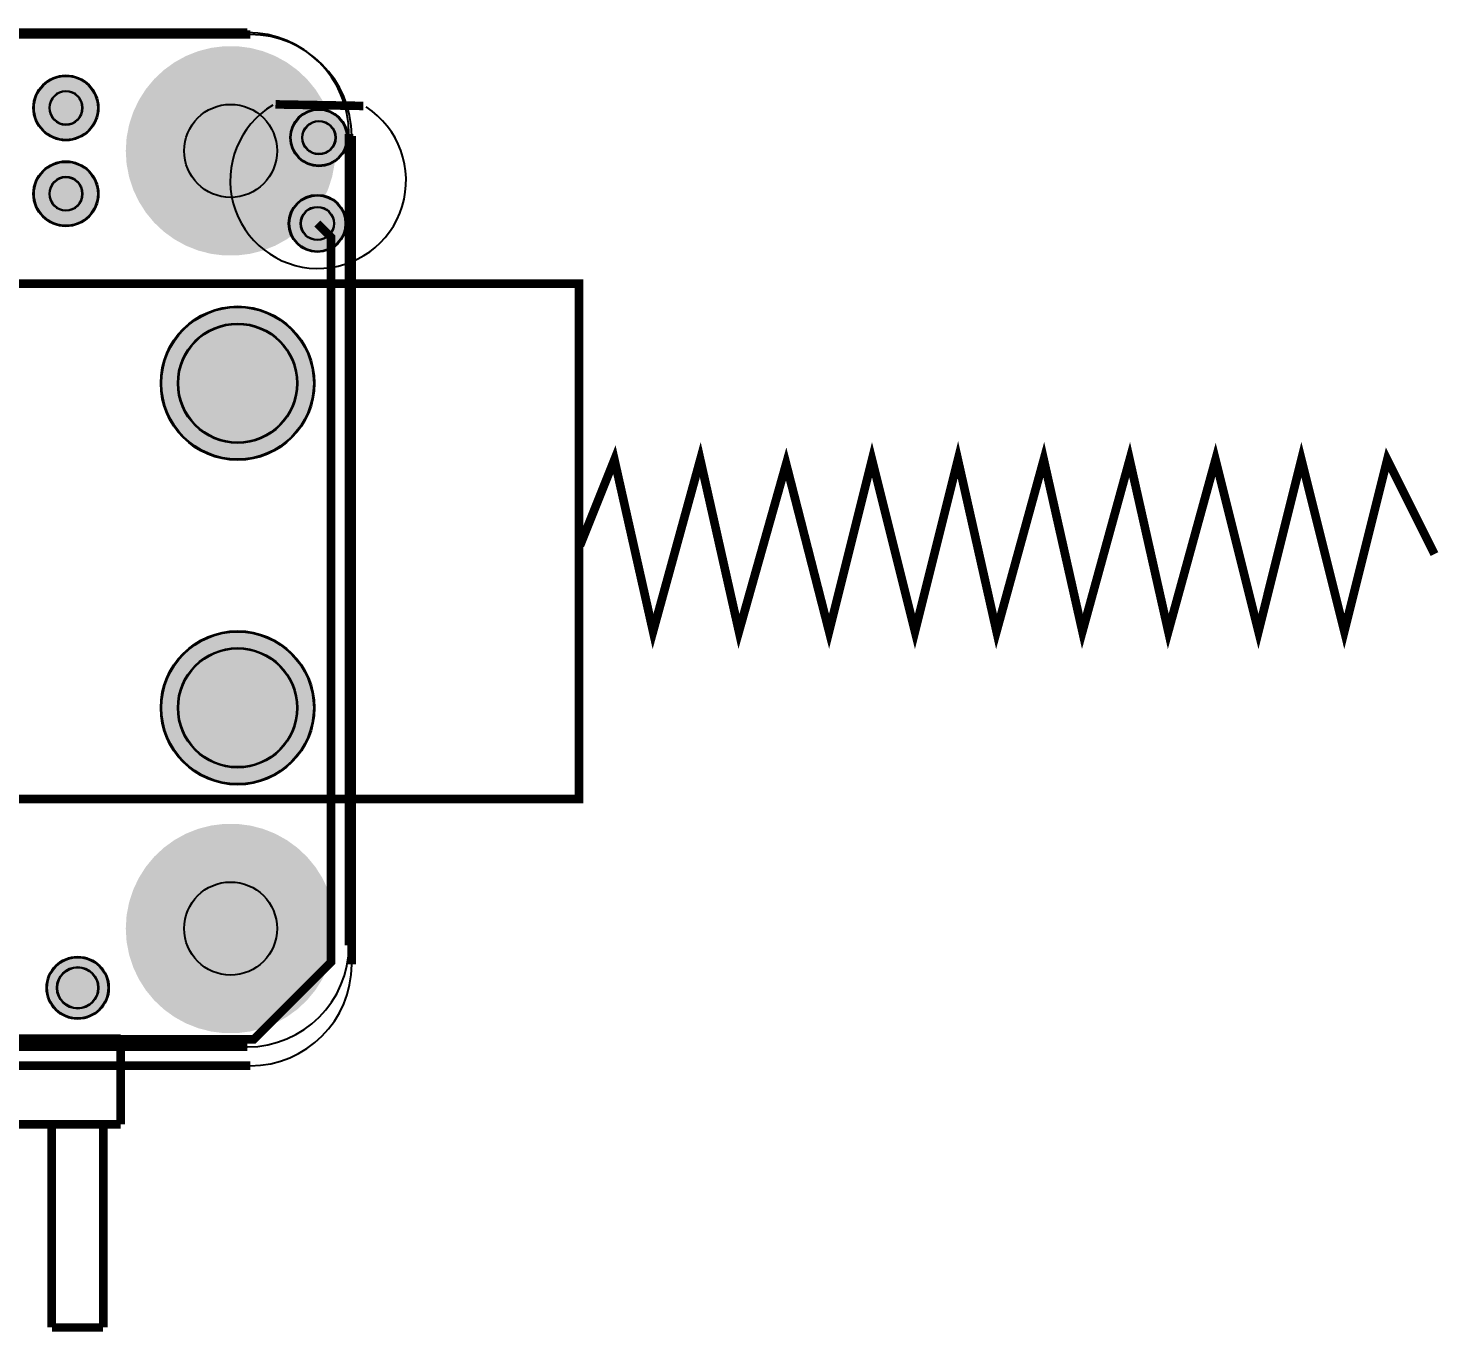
# Model space of a CAD drawing. Header units: millimetres. Extents: x -24 to 97, y -40 to 2.
# Drawn here: x 55.43 to 97.16, y -38.37 to 0.19 of the extents above; entities that cross this region are included whole.
import ezdxf

# ---------------------------------------------------------------- set-up
doc = ezdxf.new("R2010")
doc.units = ezdxf.units.MM
for name, color, linetype, true_color in [('BoardOutLine', 7, 'Continuous', 0xff00ff), ('BottomLayer', 7, 'Continuous', 0x0000ff), ('BottomSolderMaskLayer', 7, 'Continuous', 0xaa00ff), ('Document', 7, 'Continuous', 0xffffff), ('Multi-Layer', 7, 'Continuous', 0xc0c0c0), ('TopSilkLayer', 7, 'Continuous', 0xffcc00), ('TopSolderMaskLayer', 7, 'Continuous', 0x800080)]:
    doc.layers.add(name, color=color, linetype=linetype, true_color=true_color)

msp = doc.modelspace()

# ---------------------------------------------------------------- hatches: boundary and pattern name
at = {"layer": 'BottomSolderMaskLayer'}
for points in [[(55.583, -2.17, 1), (57.513, -2.17, 1)], [(63.179, -3.049, 1), (64.881, -3.049, 1)], [(55.583, -4.71, 1), (57.513, -4.71, 1)], [(63.135, -5.588, 1), (64.837, -5.588, 1)], [(59.351, -10.313, 1), (63.902, -10.313, 1)], [(59.351, -19.913, 1), (63.902, -19.913, 1)], [(55.971, -28.194, 1), (57.822, -28.194, 1)]]:
    msp.add_hatch(color=256, dxfattribs=at).paths.add_polyline_path(points)
at = {"layer": 'Document'}
for points in [[(64.518, -3.44), (64.494, -3.052), (64.421, -2.669), (64.3, -2.299), (64.135, -1.947), (63.926, -1.618), (63.678, -1.318), (63.394, -1.052), (63.079, -0.823), (62.738, -0.635), (62.376, -0.492), (61.999, -0.395), (61.613, -0.346), (61.224, -0.346), (60.837, -0.395), (60.46, -0.492), (60.098, -0.635), (59.757, -0.823), (59.442, -1.052), (59.158, -1.318), (58.91, -1.618), (58.702, -1.947), (58.536, -2.299), (58.416, -2.669), (58.342, -3.052), (58.318, -3.44), (58.342, -3.829), (58.416, -4.211), (58.536, -4.581), (58.702, -4.933), (58.91, -5.262), (59.158, -5.562), (59.442, -5.829), (59.757, -6.057), (60.098, -6.245), (60.46, -6.388), (60.837, -6.485), (61.224, -6.534), (61.613, -6.534), (61.999, -6.485), (62.376, -6.388), (62.738, -6.245), (63.079, -6.057), (63.394, -5.829), (63.678, -5.562), (63.926, -5.262), (64.135, -4.933), (64.3, -4.581), (64.421, -4.211), (64.494, -3.829), (64.518, -3.44)], [(64.518, -3.44), (64.494, -3.052), (64.421, -2.669), (64.3, -2.299), (64.135, -1.947), (63.926, -1.618), (63.678, -1.318), (63.394, -1.052), (63.079, -0.823), (62.738, -0.635), (62.376, -0.492), (61.999, -0.395), (61.613, -0.346), (61.224, -0.346), (60.837, -0.395), (60.46, -0.492), (60.098, -0.635), (59.757, -0.823), (59.442, -1.052), (59.158, -1.318), (58.91, -1.618), (58.702, -1.947), (58.536, -2.299), (58.416, -2.669), (58.342, -3.052), (58.318, -3.44), (58.342, -3.829), (58.416, -4.211), (58.536, -4.581), (58.702, -4.933), (58.91, -5.262), (59.158, -5.562), (59.442, -5.829), (59.757, -6.057), (60.098, -6.245), (60.46, -6.388), (60.837, -6.485), (61.224, -6.534), (61.613, -6.534), (61.999, -6.485), (62.376, -6.388), (62.738, -6.245), (63.079, -6.057), (63.394, -5.829), (63.678, -5.562), (63.926, -5.262), (64.135, -4.933), (64.3, -4.581), (64.421, -4.211), (64.494, -3.829), (64.518, -3.44)], [(64.518, -26.44), (64.494, -26.052), (64.421, -25.669), (64.3, -25.299), (64.135, -24.947), (63.926, -24.618), (63.678, -24.318), (63.394, -24.052), (63.079, -23.823), (62.738, -23.635), (62.376, -23.492), (61.999, -23.395), (61.613, -23.346), (61.224, -23.346), (60.837, -23.395), (60.46, -23.492), (60.098, -23.635), (59.757, -23.823), (59.442, -24.052), (59.158, -24.318), (58.91, -24.618), (58.702, -24.947), (58.536, -25.299), (58.416, -25.669), (58.342, -26.052), (58.318, -26.44), (58.342, -26.829), (58.416, -27.211), (58.536, -27.581), (58.702, -27.933), (58.91, -28.262), (59.158, -28.562), (59.442, -28.829), (59.757, -29.057), (60.098, -29.245), (60.46, -29.388), (60.837, -29.485), (61.224, -29.534), (61.613, -29.534), (61.999, -29.485), (62.376, -29.388), (62.738, -29.245), (63.079, -29.057), (63.394, -28.829), (63.678, -28.562), (63.926, -28.262), (64.135, -27.933), (64.3, -27.581), (64.421, -27.211), (64.494, -26.829), (64.518, -26.44)], [(64.518, -26.44), (64.494, -26.052), (64.421, -25.669), (64.3, -25.299), (64.135, -24.947), (63.926, -24.618), (63.678, -24.318), (63.394, -24.052), (63.079, -23.823), (62.738, -23.635), (62.376, -23.492), (61.999, -23.395), (61.613, -23.346), (61.224, -23.346), (60.837, -23.395), (60.46, -23.492), (60.098, -23.635), (59.757, -23.823), (59.442, -24.052), (59.158, -24.318), (58.91, -24.618), (58.702, -24.947), (58.536, -25.299), (58.416, -25.669), (58.342, -26.052), (58.318, -26.44), (58.342, -26.829), (58.416, -27.211), (58.536, -27.581), (58.702, -27.933), (58.91, -28.262), (59.158, -28.562), (59.442, -28.829), (59.757, -29.057), (60.098, -29.245), (60.46, -29.388), (60.837, -29.485), (61.224, -29.534), (61.613, -29.534), (61.999, -29.485), (62.376, -29.388), (62.738, -29.245), (63.079, -29.057), (63.394, -28.829), (63.678, -28.562), (63.926, -28.262), (64.135, -27.933), (64.3, -27.581), (64.421, -27.211), (64.494, -26.829), (64.518, -26.44)]]:
    msp.add_hatch(color=256, dxfattribs=at).paths.add_polyline_path(points)
at = {"layer": 'Multi-Layer'}
for points in [[(55.608, -2.17, 1), (57.488, -2.17, 1)], [(63.205, -3.049, 1), (64.856, -3.049, 1)], [(55.608, -4.71, 1), (57.488, -4.71, 1)], [(63.161, -5.588, 1), (64.812, -5.588, 1)], [(59.376, -10.313, 1), (63.876, -10.313, 1)], [(59.376, -19.913, 1), (63.876, -19.913, 1)], [(55.996, -28.194, 1), (57.796, -28.194, 1)]]:
    msp.add_hatch(color=256, dxfattribs=at).paths.add_polyline_path(points)
at = {"layer": 'TopSolderMaskLayer'}
for points in [[(55.583, -2.17, 1), (57.513, -2.17, 1)], [(63.179, -3.049, 1), (64.881, -3.049, 1)], [(55.583, -4.71, 1), (57.513, -4.71, 1)], [(63.135, -5.588, 1), (64.837, -5.588, 1)], [(59.351, -10.313, 1), (63.902, -10.313, 1)], [(59.351, -19.913, 1), (63.902, -19.913, 1)], [(55.971, -28.194, 1), (57.822, -28.194, 1)]]:
    msp.add_hatch(color=256, dxfattribs=at).paths.add_polyline_path(points)

# ---------------------------------------------------------------- linework, layer by layer
at = {"layer": 'BoardOutLine', "const_width": 0.254}
for points in [[(3, 0), (62, 0)], [(65, -3), (65, -27.5)], [(62, -30.5), (3, -30.5)]]:
    msp.add_lwpolyline(points, dxfattribs=at)
at = {"layer": 'BoardOutLine'}
for centre, start, end in [((62, -3), 360, 90), ((62, -27.5), 270, 0)]:
    msp.add_arc(centre, 3, start, end, dxfattribs=at)
at = {"layer": 'BottomLayer', "const_width": 0.254}
msp.add_lwpolyline([(63.985, -5.588), (64.389, -5.992), (64.389, -27.432), (62.103, -29.718), (32.639, -29.718), (32.639, -26.416)], dxfattribs=at)
at = {"layer": 'BottomSolderMaskLayer'}
for points in [[(56.05, -2.17), (56.05, -2.17)], [(57.046, -2.17), (57.046, -2.17)], [(56.05, -4.71), (56.05, -4.71)], [(57.046, -4.71), (57.046, -4.71)]]:
    msp.add_lwpolyline(points, close=True, dxfattribs=at)
for centre, radius in [((56.548, -2.17), 0.965), ((64.03, -3.049), 0.851), ((64.03, -3.049), 0.497), ((56.548, -4.71), 0.965), ((63.986, -5.588), 0.851), ((63.986, -5.588), 0.497), ((61.626, -10.313), 2.275), ((61.626, -10.313), 1.77), ((61.626, -19.913), 2.275), ((61.626, -19.913), 1.77), ((56.896, -28.194), 0.925), ((56.896, -28.194), 0.617)]:
    msp.add_circle(centre, radius, dxfattribs=at)
for centre, start, end in [((56.548, -2.17), 360, 180), ((56.548, -2.17), 180, 360), ((56.548, -4.71), 360, 180), ((56.548, -4.71), 180, 360)]:
    msp.add_arc(centre, 0.498, start, end, dxfattribs=at)
at = {"layer": 'Document', "const_width": 0.254}
for points in [[(2.918, 0.06), (61.918, 0.06)], [(64.918, -2.94), (64.918, -26.94)], [(61.918, -29.94), (2.918, -29.94)]]:
    msp.add_lwpolyline(points, dxfattribs=at)
at = {"layer": 'Document'}
for centre, start, end in [((61.918, -2.94), 0, 90), ((61.918, -26.94), 270, 0)]:
    msp.add_arc(centre, 3, start, end, dxfattribs=at)
at = {"layer": 'Multi-Layer'}
for points in [[(56.063, -2.17), (56.063, -2.17)], [(57.033, -2.17), (57.033, -2.17)], [(56.063, -4.71), (56.063, -4.71)], [(57.033, -4.71), (57.033, -4.71)]]:
    msp.add_lwpolyline(points, close=True, dxfattribs=at)
for centre, radius in [((56.548, -2.17), 0.94), ((61.418, -3.44), 1.375), ((64.03, -3.049), 0.826), ((64.03, -3.049), 0.483), ((56.548, -4.71), 0.94), ((63.986, -5.588), 0.826), ((63.986, -5.588), 0.483), ((61.626, -10.313), 2.25), ((61.626, -10.313), 1.75), ((61.626, -19.913), 2.25), ((61.626, -19.913), 1.75), ((61.418, -26.44), 1.375), ((56.896, -28.194), 0.9), ((56.896, -28.194), 0.6)]:
    msp.add_circle(centre, radius, dxfattribs=at)
for centre, start, end in [((56.548, -2.17), 360, 180), ((56.548, -2.17), 180, 360), ((56.548, -4.71), 360, 180), ((56.548, -4.71), 180, 360)]:
    msp.add_arc(centre, 0.485, start, end, dxfattribs=at)
at = {"layer": 'TopSilkLayer', "const_width": 0.254}
for points in [[(65.347, -2.112), (62.747, -2.066)], [(71.755, -15.113), (72.771, -12.573), (73.914, -17.653), (75.311, -12.573), (76.454, -17.653), (77.851, -12.7), (79.121, -17.653), (80.391, -12.573), (81.661, -17.653), (82.931, -12.573), (84.074, -17.653), (85.471, -12.573), (86.614, -17.653), (88.011, -12.573), (89.154, -17.653), (90.551, -12.573), (91.821, -17.653), (93.091, -12.573), (94.361, -17.653), (95.631, -12.573), (97.028, -15.367)], [(37.846, -29.694), (58.166, -29.694)], [(58.166, -29.694), (58.166, -32.234)], [(58.166, -32.234), (37.846, -32.234)], [(56.128, -32.239), (56.128, -38.239)], [(57.652, -32.239), (57.652, -38.239)], [(56.131, -38.24), (57.64, -38.239)]]:
    msp.add_lwpolyline(points, dxfattribs=at)
msp.add_lwpolyline([(71.724, -22.606), (41.498, -22.606), (41.498, -7.366), (71.724, -7.366), (71.724, -22.606)], close=True, dxfattribs=at)
at = {"layer": 'TopSilkLayer'}
msp.add_arc((64.008, -4.319), 2.6, 121.103, 56.8968, dxfattribs=at)
at = {"layer": 'TopSolderMaskLayer'}
for points in [[(56.05, -2.17), (56.05, -2.17)], [(57.046, -2.17), (57.046, -2.17)], [(56.05, -4.71), (56.05, -4.71)], [(57.046, -4.71), (57.046, -4.71)]]:
    msp.add_lwpolyline(points, close=True, dxfattribs=at)
for centre, radius in [((56.548, -2.17), 0.965), ((64.03, -3.049), 0.851), ((64.03, -3.049), 0.497), ((56.548, -4.71), 0.965), ((63.986, -5.588), 0.851), ((63.986, -5.588), 0.497), ((61.626, -10.313), 2.275), ((61.626, -10.313), 1.77), ((61.626, -19.913), 2.275), ((61.626, -19.913), 1.77), ((56.896, -28.194), 0.925), ((56.896, -28.194), 0.617)]:
    msp.add_circle(centre, radius, dxfattribs=at)
for centre, start, end in [((56.548, -2.17), 360, 180), ((56.548, -2.17), 180, 360), ((56.548, -4.71), 360, 180), ((56.548, -4.71), 180, 360)]:
    msp.add_arc(centre, 0.498, start, end, dxfattribs=at)

doc.saveas('drawing.dxf')
